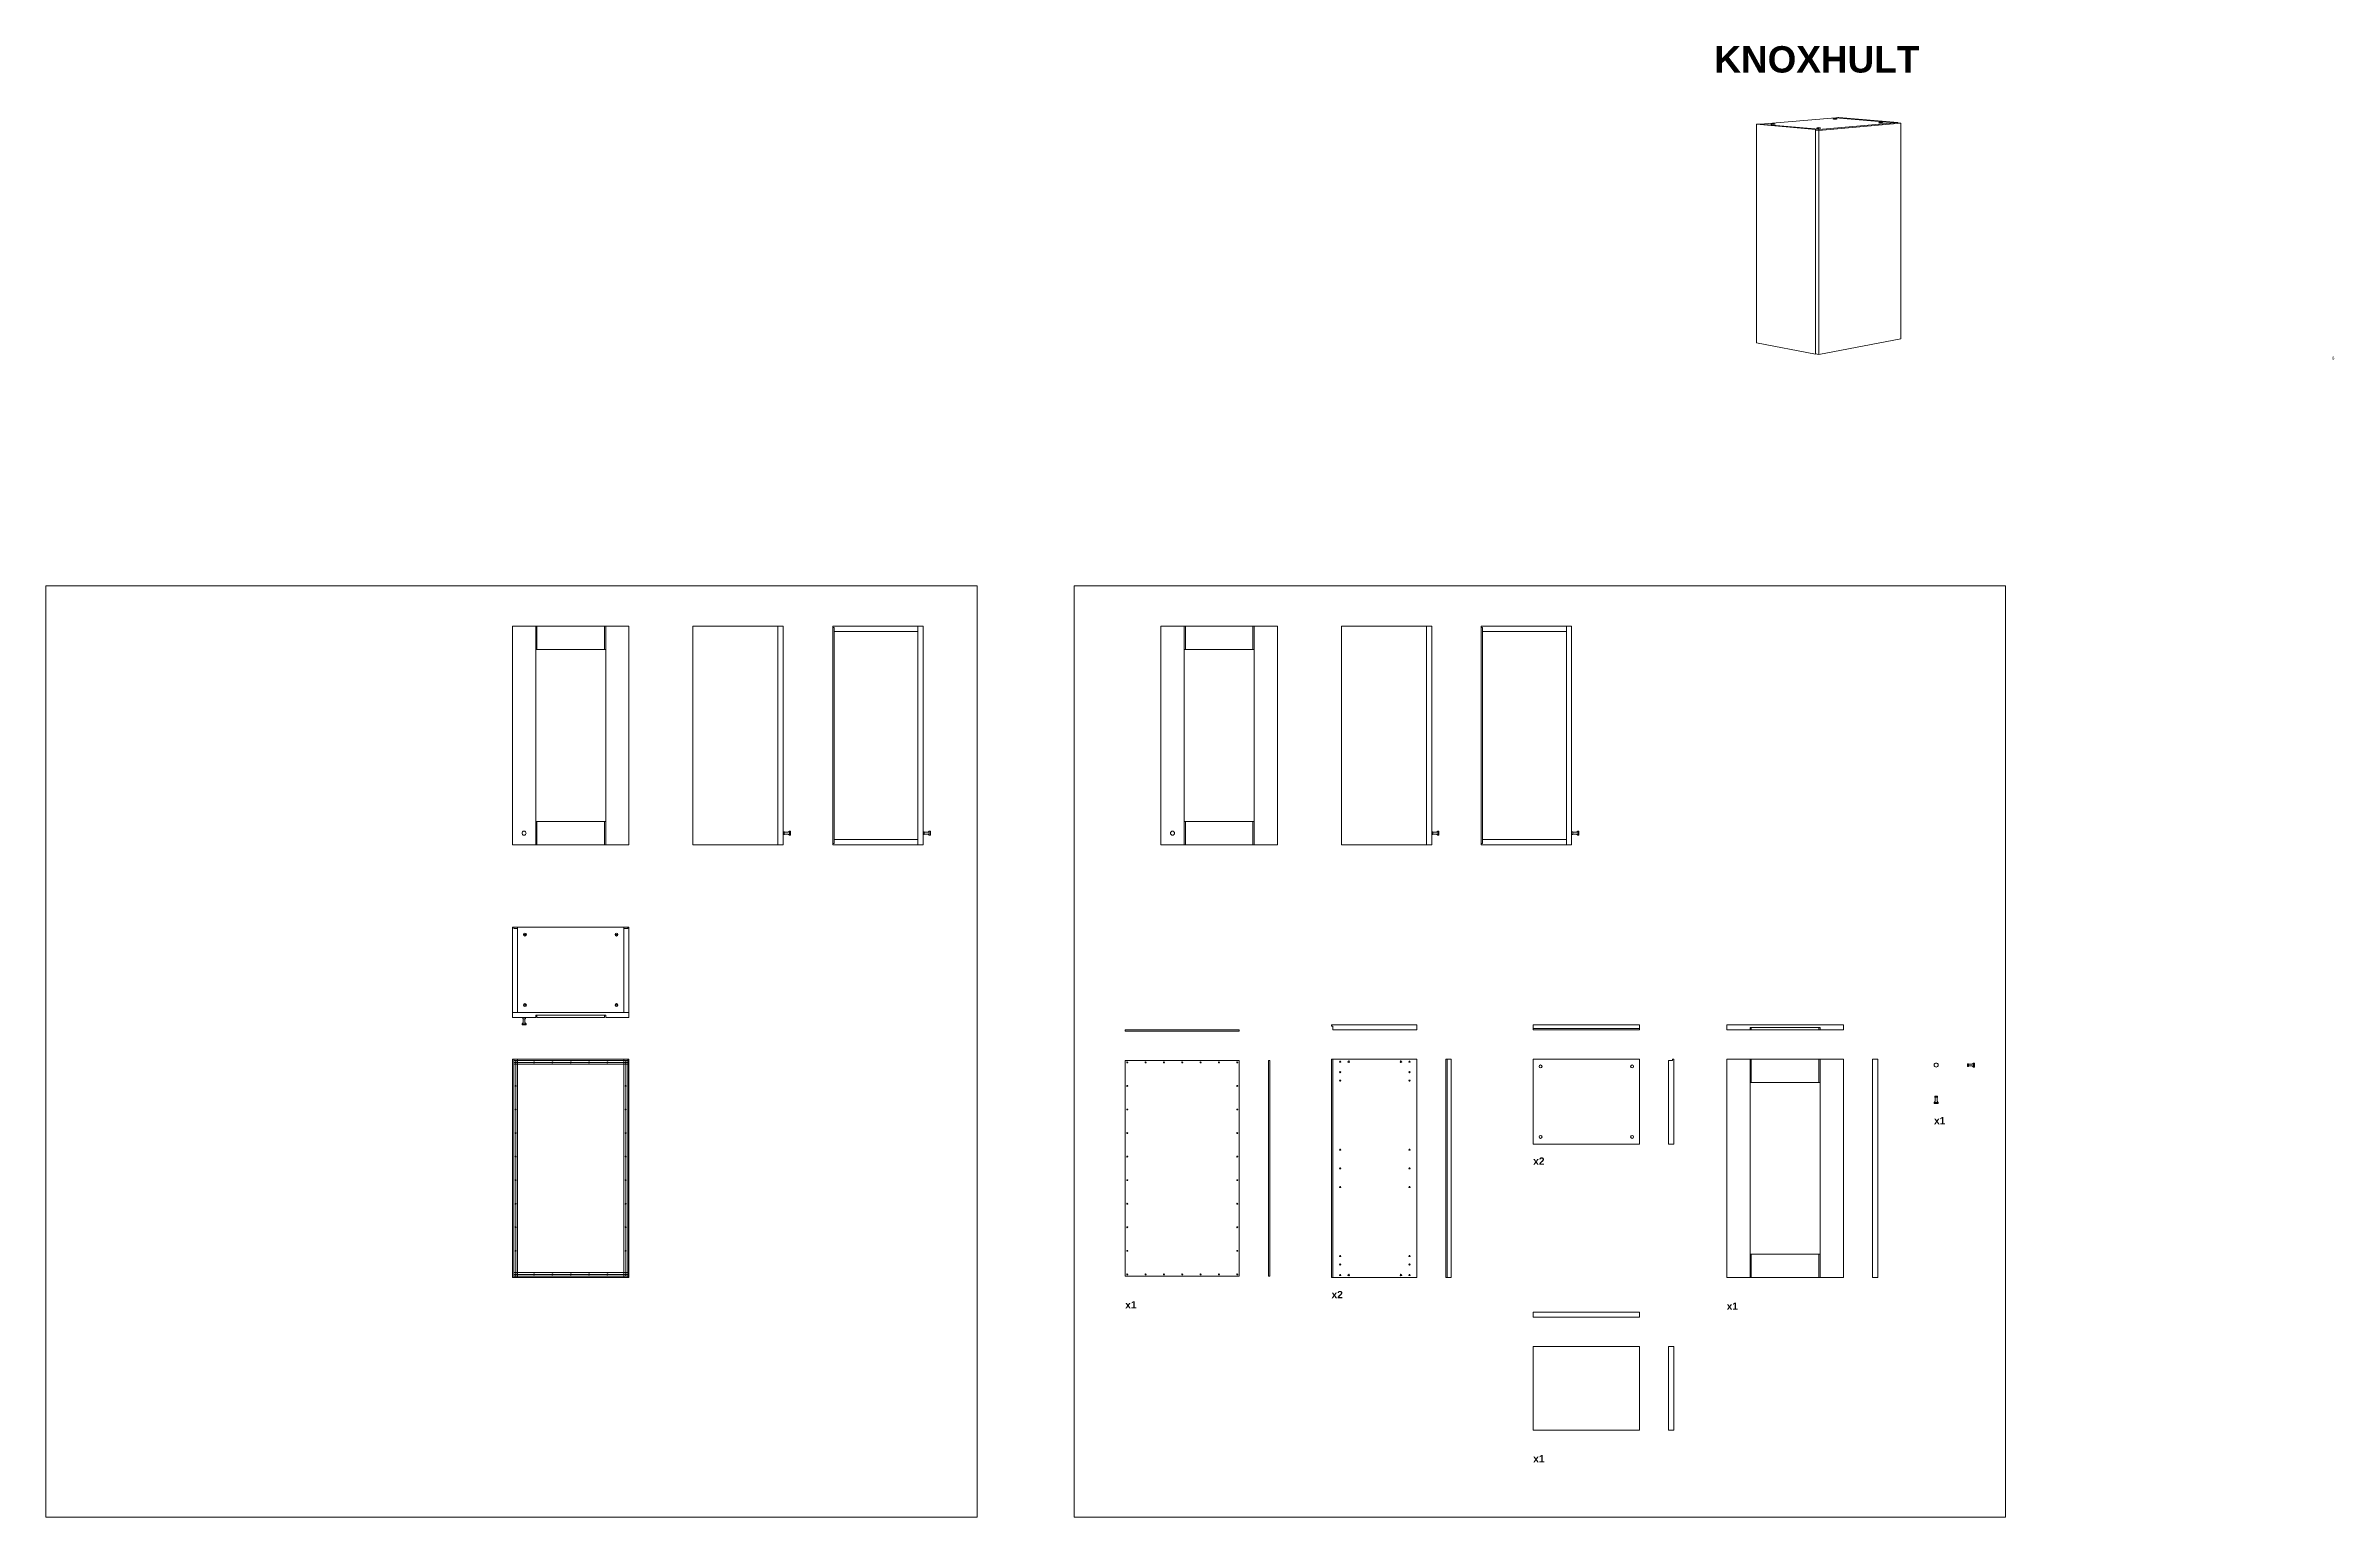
# Model space of a CAD drawing. Header units: centimetres. Extents: x -2268 to 3476, y -1681 to 1470.
# Drawn here: x 2491 to 3276, y -248 to 257 of the extents above; entities that cross this region are included whole.
import ezdxf

# ---------------------------------------------------------------- set-up
doc = ezdxf.new("R2010")
doc.units = ezdxf.units.CM
for name, color, linetype, lineweight in [('A-FURN_Num_Penna__252_Num_Penna__252_Num_Penna__3_Num_Penna__252_Num_Penna__252_Num_Penna__252_Num_Penna__252_Num_Penna__252_Num_Penna__252_Num_Penna__252_Num_Penna__252_Num_Penna__252_Num_Penna__252_Num_Penna__252_Num_Penna__5', 5, 'Continuous', 18), ('A-SECT-PATT_Num_Penna__6_Num_Penna__6_Num_Penna__6_Num_Penna__6_Num_Penna__6_Num_Penna__6_Num_Penna__6_Num_Penna__6_Num_Penna__3_Num_Penna__3_Num_Penna__3_Num_Penna__3_Num_Penna__3_Num_Penna__3', 3, 'Continuous', 18), ('A-SECT-PATT_Num_Penna__6_Num_Penna__6_Num_Penna__6_Num_Penna__6_Num_Penna__6_Num_Penna__6_Num_Penna__6_Num_Penna__6_Num_Penna__6_Num_Penna__5_Num_Penna__5_Num_Penna__5_Num_Penna__5_Num_Penna__5', 5, 'Continuous', 18), ('A-SECT-PATT_Num_Penna__6_Num_Penna__6_Num_Penna__6_Num_Penna__6_Num_Penna__6_Num_Penna__6_Num_Penna__6_Num_Penna__6_Num_Penna__6_Num_Penna__6_Num_Penna__6_Num_Penna__6_Num_Penna__6_Num_Penna__6', 6, 'Continuous', 18), ('PDF10_Solid Fills_Num_Penna__5_Num_Penna__5_Num_Penna__5_Num_Penna__5_Num_Penna__5_Num_Penna__5_Num_Penna__5_Num_Penna__5', 5, 'Continuous', 18), ('PDF16_Geometry_Num_Penna__5_Num_Penna__5_Num_Penna__5_Num_Penna__5_Num_Penna__5_Num_Penna__5_Num_Penna__5_Num_Penna__5_Num_Penna__5_Num_Penna__5_Num_Penna__5_Num_Penna__5_Num_Penna__5_Num_Penna__5', 5, 'Continuous', 18), ('PDF16_Geometry_Num_Penna__6_Num_Penna__6_Num_Penna__3_Num_Penna__3_Num_Penna__3_Num_Penna__3_Num_Penna__3_Num_Penna__3_Num_Penna__3_Num_Penna__3_Num_Penna__3_Num_Penna__3_Num_Penna__3_Num_Penna__3', 3, 'Continuous', 18), ('PDF16_Geometry_Num_Penna__6_Num_Penna__6_Num_Penna__6_Num_Penna__3_Num_Penna__3_Num_Penna__3_Num_Penna__3_Num_Penna__3_Num_Penna__2_Num_Penna__1_Num_Penna__255_Num_Penna__255_Num_Penna__255_Num_Penna__255', 255, 'Continuous', 18), ('PDF16_Geometry_Num_Penna__6_Num_Penna__6_Num_Penna__6_Num_Penna__3_Num_Penna__3_Num_Penna__3_Num_Penna__3_Num_Penna__3_Num_Penna__3_Num_Penna__3_Num_Penna__3_Num_Penna__3_Num_Penna__3_Num_Penna__3', 3, 'Continuous', 18), ('PDF16_Geometry_Num_Penna__6_Num_Penna__6_Num_Penna__6_Num_Penna__3_Num_Penna__3_Num_Penna__3_Num_Penna__3_Num_Penna__3_Num_Penna__9_Num_Penna__9_Num_Penna__9_Num_Penna__9_Num_Penna__9_Num_Penna__9', 9, 'Continuous', 18), ('PDF16_Geometry_Num_Penna__6_Num_Penna__6_Num_Penna__6_Num_Penna__6_Num_Penna__6_Num_Penna__6_Num_Penna__6_Num_Penna__6_Num_Penna__6_Num_Penna__6_Num_Penna__6_Num_Penna__6_Num_Penna__6_Num_Penna__6', 6, 'Continuous', 18), ('PDF16_Solid Fills_Num_Penna__5_Num_Penna__5_Num_Penna__5_Num_Penna__5_Num_Penna__5', 5, 'Continuous', 18), ('PDF17_Solid Fills_Num_Penna__5_Num_Penna__5_Num_Penna__5_Num_Penna__5_Num_Penna__5_Num_Penna__5', 5, 'Continuous', 18), ('PDF22_Geometry_Num_Penna__1_Num_Penna__255_Num_Penna__3_Num_Penna__3_Num_Penna__3', 3, 'Continuous', 18), ('PDF22_Geometry_Num_Penna__1_Num_Penna__255_Num_Penna__5_Num_Penna__5_Num_Penna__5', 5, 'Continuous', 18), ('PDF22_Geometry_Num_Penna__1_Num_Penna__255_Num_Penna__6_Num_Penna__6_Num_Penna__6', 6, 'Continuous', 18), ('PDF22_Geometry_Num_Penna__7_Num_Penna__7_Num_Penna__6_Num_Penna__6_Num_Penna__6', 6, 'Continuous', 18), ('PDF2_Geometry_Num_Penna__7_Num_Penna__7_Num_Penna__7_Num_Penna__7_Num_Penna__7', 7, 'Continuous', 18), ('PDF2_Text_Num_Penna__7_Num_Penna__7_Num_Penna__7_Num_Penna__7_Num_Penna__7', 7, 'Continuous', 18), ('PDF4_Text_Num_Penna__7_Num_Penna__7_Num_Penna__7_Num_Penna__7_Num_Penna__7', 7, 'Continuous', 18)]:
    doc.layers.add(name, color=color, linetype=linetype, lineweight=lineweight)
doc.styles.add('GENERATED_STYLE_1', font='Arial.ttf')
doc.styles.add('GENERATED_STYLE_2', font='Arial Bold.ttf')

msp = doc.modelspace()

# ---------------------------------------------------------------- linework, layer by layer
at = {"layer": 'A-FURN_Num_Penna__252_Num_Penna__252_Num_Penna__3_Num_Penna__252_Num_Penna__252_Num_Penna__252_Num_Penna__252_Num_Penna__252_Num_Penna__252_Num_Penna__252_Num_Penna__252_Num_Penna__252_Num_Penna__252_Num_Penna__252_Num_Penna__5', "color": 5, "linetype": 'Continuous', "lineweight": 18}
for centre in [(2937.5926, -91.3141), (2955.5426, -91.3141), (2937.5926, -164.5141), (2955.5426, -164.5141)]:
    msp.add_circle(centre, 0.25, dxfattribs=at)
at = {"layer": 'A-SECT-PATT_Num_Penna__6_Num_Penna__6_Num_Penna__6_Num_Penna__6_Num_Penna__6_Num_Penna__6_Num_Penna__6_Num_Penna__6_Num_Penna__3_Num_Penna__3_Num_Penna__3_Num_Penna__3_Num_Penna__3_Num_Penna__3', "color": 3, "linetype": 'Continuous', "lineweight": 18}
for p, q in [((2651.1106, -90.4141), (2652.4606, -90.4141)), ((2688.8606, -90.4141), (2690.2106, -90.4141)), ((2651.1106, -165.4141), (2652.4606, -165.4141)), ((2688.8606, -165.4141), (2690.2106, -165.4141))]:
    msp.add_line(p, q, dxfattribs=at)
at = {"layer": 'A-SECT-PATT_Num_Penna__6_Num_Penna__6_Num_Penna__6_Num_Penna__6_Num_Penna__6_Num_Penna__6_Num_Penna__6_Num_Penna__6_Num_Penna__6_Num_Penna__5_Num_Penna__5_Num_Penna__5_Num_Penna__5_Num_Penna__5', "color": 5, "linetype": 'Continuous', "lineweight": 18}
for centre in [(2654.6606, -12.8778), (2877.1585, -12.8778), (3139.1683, -92.4664)]:
    msp.add_circle(centre, 0.7, dxfattribs=at)
at = {"layer": 'A-SECT-PATT_Num_Penna__6_Num_Penna__6_Num_Penna__6_Num_Penna__6_Num_Penna__6_Num_Penna__6_Num_Penna__6_Num_Penna__6_Num_Penna__6_Num_Penna__6_Num_Penna__6_Num_Penna__6_Num_Penna__6_Num_Penna__6', "color": 6, "linetype": 'Continuous', "lineweight": 18}
for p, q in [((2650.6606, 58.1222), (2690.6606, 58.1222)), ((2650.6606, 58.1222), (2650.6606, -16.8778)), ((2658.6606, 58.1222), (2658.6606, -16.8778)), ((2659.0606, 58.1222), (2659.0606, 50.1222)), ((2682.2606, 58.1222), (2682.2606, 50.1222)), ((2682.6606, 58.1222), (2682.6606, -16.8778)), ((2690.6606, 58.1222), (2690.6606, -16.8778)), ((2873.1585, 58.1222), (2913.1585, 58.1222)), ((2873.1585, 58.1222), (2873.1585, -16.8778)), ((2881.1585, 58.1222), (2881.1585, -16.8778)), ((2881.5585, 58.1222), (2881.5585, 50.1222)), ((2904.7585, 58.1222), (2904.7585, 50.1222)), ((2905.1585, 58.1222), (2905.1585, -16.8778)), ((2913.1585, 58.1222), (2913.1585, -16.8778)), ((2658.6606, 50.1222), (2682.6606, 50.1222)), ((2881.1585, 50.1222), (2905.1585, 50.1222)), ((2658.6606, -8.8778), (2682.6606, -8.8778)), ((2659.0606, -8.8778), (2659.0606, -16.8778)), ((2682.2606, -8.8778), (2682.2606, -16.8778)), ((2881.1585, -8.8778), (2905.1585, -8.8778)), ((2881.5585, -8.8778), (2881.5585, -16.8778)), ((2904.7585, -8.8778), (2904.7585, -16.8778)), ((2650.6606, -16.8778), (2690.6606, -16.8778)), ((2873.1585, -16.8778), (2913.1585, -16.8778)), ((2658.6606, -75.3843), (2658.6606, -76.1843)), ((2659.0606, -75.3843), (2659.0606, -76.1843)), ((2682.2606, -75.3843), (2682.2606, -76.1843)), ((2682.6606, -75.3843), (2682.6606, -76.1843)), ((2860.9482, -80.4141), (2860.9482, -80.8641)), ((2860.9482, -80.4141), (2900.0482, -80.4141)), ((2860.9482, -80.8641), (2900.0482, -80.8641)), ((2900.0482, -80.4141), (2900.0482, -80.8641)), ((3075.3346, -79.6141), (3075.3346, -80.4141)), ((3075.7346, -79.6141), (3075.7346, -80.4141)), ((3098.9346, -79.6141), (3098.9346, -80.4141)), ((3099.3346, -79.6141), (3099.3346, -80.4141)), ((2650.6606, -90.4141), (2651.1106, -90.4141)), ((2650.6606, -90.4141), (2650.6606, -165.4141)), ((2651.1106, -90.4141), (2651.1106, -165.4141)), ((2651.1106, -90.8641), (2652.4606, -90.8641)), ((2652.4606, -90.4141), (2652.4606, -90.8641)), ((2652.4606, -90.4141), (2688.8606, -90.4141)), ((2652.4606, -90.8641), (2690.6606, -90.8641)), ((2688.8606, -90.4141), (2688.8606, -90.8641)), ((2690.2106, -90.4141), (2690.2106, -165.4141)), ((2690.2106, -90.4141), (2690.6606, -90.4141)), ((2690.6606, -90.4141), (2690.6606, -165.4141)), ((2860.9482, -90.8641), (2860.9482, -164.9641)), ((2860.9482, -90.8641), (2900.0482, -90.8641)), ((2900.0482, -90.8641), (2900.0482, -164.9641)), ((2910.0482, -90.8641), (2910.0482, -164.9641)), ((2910.0482, -90.8641), (2910.4982, -90.8641)), ((2910.4982, -90.8641), (2910.4982, -164.9641)), ((2931.7426, -90.4141), (2931.7426, -165.4141)), ((2931.7426, -90.4141), (2960.9426, -90.4141)), ((2932.1926, -90.4141), (2932.1926, -165.4141)), ((2960.9426, -90.4141), (2960.9426, -165.4141)), ((3067.3346, -90.4141), (3107.3346, -90.4141)), ((3067.3346, -90.4141), (3067.3346, -165.4141)), ((3075.3346, -90.4141), (3075.3346, -165.4141)), ((3075.7346, -90.4141), (3075.7346, -98.4141)), ((3098.9346, -90.4141), (3098.9346, -98.4141)), ((3099.3346, -90.4141), (3099.3346, -165.4141)), ((3107.3346, -90.4141), (3107.3346, -165.4141)), ((3075.3346, -98.4141), (3099.3346, -98.4141)), ((3075.3346, -157.4141), (3099.3346, -157.4141)), ((3075.7346, -157.4141), (3075.7346, -165.4141)), ((3098.9346, -157.4141), (3098.9346, -165.4141)), ((2650.6606, -165.4141), (2651.1106, -165.4141)), ((2651.1106, -164.9641), (2652.4606, -164.9641)), ((2652.4606, -165.4141), (2652.4606, -164.9641)), ((2652.4606, -164.9641), (2690.2106, -164.9641)), ((2652.4606, -165.4141), (2688.8606, -165.4141)), ((2688.8606, -165.4141), (2688.8606, -164.9641)), ((2690.2106, -165.4141), (2690.6606, -165.4141)), ((2860.9482, -164.9641), (2862.2982, -164.9641)), ((2862.2982, -164.9641), (2900.0482, -164.9641)), ((2910.0482, -164.9641), (2910.4982, -164.9641)), ((2931.7426, -165.4141), (2960.9426, -165.4141)), ((3067.3346, -165.4141), (3107.3346, -165.4141))]:
    msp.add_line(p, q, dxfattribs=at)
at = {"layer": 'PDF10_Solid Fills_Num_Penna__5_Num_Penna__5_Num_Penna__5_Num_Penna__5_Num_Penna__5_Num_Penna__5_Num_Penna__5_Num_Penna__5', "color": 5, "linetype": 'Continuous', "lineweight": 18}
for p, q in [((2655.2139, -47.6343), (2654.7072, -47.6343)), ((2655.2139, -47.7343), (2654.7072, -47.7343)), ((2686.1072, -47.6343), (2686.6139, -47.6343)), ((2686.1072, -47.7343), (2686.6139, -47.7343)), ((2655.2139, -71.8343), (2654.7072, -71.8343)), ((2655.2139, -71.9343), (2654.7072, -71.9343)), ((2686.1072, -71.8343), (2686.6139, -71.8343)), ((2686.1072, -71.9343), (2686.6139, -71.9343))]:
    msp.add_line(p, q, dxfattribs=at)
for centre in [(2654.9606, -47.6843), (2686.3606, -47.6843), (2654.9606, -71.8843), (2686.3606, -71.8843), (3003.4346, -92.9141), (3034.8346, -92.9141), (3003.4346, -117.1141), (3034.8346, -117.1141)]:
    msp.add_circle(centre, 0.5, dxfattribs=at)
for centre, start, end in [((2654.7072, -47.6843), 90, 270), ((2655.2139, -47.6843), 270, 90), ((2686.1072, -47.6843), 90, 270), ((2686.6139, -47.6843), 270, 90), ((2654.7072, -71.8843), 90, 270), ((2655.2139, -71.8843), 270, 90), ((2686.1072, -71.8843), 90, 270), ((2686.6139, -71.8843), 270, 90)]:
    msp.add_arc(centre, 0.05, start, end, dxfattribs=at)
at = {"layer": 'PDF16_Geometry_Num_Penna__5_Num_Penna__5_Num_Penna__5_Num_Penna__5_Num_Penna__5_Num_Penna__5_Num_Penna__5_Num_Penna__5_Num_Penna__5_Num_Penna__5_Num_Penna__5_Num_Penna__5_Num_Penna__5_Num_Penna__5', "color": 5, "linetype": 'Continuous', "lineweight": 18}
for p, q in [((2743.9395, -12.43), (2743.574, -12.43)), ((2743.574, -12.43), (2743.574, -13.3256)), ((2743.9395, -13.3256), (2743.574, -13.3256)), ((2743.9395, -12.43), (2743.9395, -13.3256)), ((2745.2469, -12.5785), (2744.088, -12.5785)), ((2745.2469, -13.1771), (2744.088, -13.1771)), ((2745.6829, -12.1778), (2745.2469, -12.5785)), ((2745.6829, -13.5778), (2745.2469, -13.1771)), ((2746.074, -12.1778), (2745.6829, -12.1778)), ((2745.6829, -12.1778), (2745.6829, -13.5778)), ((2746.074, -13.5778), (2745.6829, -13.5778)), ((2746.074, -12.1778), (2746.074, -13.5778)), ((2791.949, -12.43), (2791.5836, -12.43)), ((2791.5836, -12.43), (2791.5836, -13.3256)), ((2791.949, -13.3256), (2791.5836, -13.3256)), ((2791.949, -12.43), (2791.949, -13.3256)), ((2793.2564, -12.5785), (2792.0975, -12.5785)), ((2793.2564, -13.1771), (2792.0975, -13.1771)), ((2793.6924, -12.1778), (2793.2564, -12.5785)), ((2793.6924, -13.5778), (2793.2564, -13.1771)), ((2794.0836, -12.1778), (2793.6924, -12.1778)), ((2793.6924, -12.1778), (2793.6924, -13.5778)), ((2794.0836, -13.5778), (2793.6924, -13.5778)), ((2794.0836, -12.1778), (2794.0836, -13.5778)), ((2966.4374, -12.43), (2966.0719, -12.43)), ((2966.0719, -12.43), (2966.0719, -13.3256)), ((2966.4374, -13.3256), (2966.0719, -13.3256)), ((2966.4374, -12.43), (2966.4374, -13.3256)), ((2967.7448, -12.5785), (2966.5858, -12.5785)), ((2967.7448, -13.1771), (2966.5858, -13.1771)), ((2968.1808, -12.1778), (2967.7448, -12.5785)), ((2968.1808, -13.5778), (2967.7448, -13.1771)), ((2968.5719, -12.1778), (2968.1808, -12.1778)), ((2968.1808, -12.1778), (2968.1808, -13.5778)), ((2968.5719, -13.5778), (2968.1808, -13.5778)), ((2968.5719, -12.1778), (2968.5719, -13.5778)), ((3014.4469, -12.43), (3014.0815, -12.43)), ((3014.0815, -12.43), (3014.0815, -13.3256)), ((3014.4469, -13.3256), (3014.0815, -13.3256)), ((3014.4469, -12.43), (3014.4469, -13.3256)), ((3015.7543, -12.5785), (3014.5954, -12.5785)), ((3015.7543, -13.1771), (3014.5954, -13.1771)), ((3016.1903, -12.1778), (3015.7543, -12.5785)), ((3016.1903, -13.5778), (3015.7543, -13.1771)), ((3016.5815, -12.1778), (3016.1903, -12.1778)), ((3016.1903, -12.1778), (3016.1903, -13.5778)), ((3016.5815, -13.5778), (3016.1903, -13.5778)), ((3016.5815, -12.1778), (3016.5815, -13.5778)), ((2653.9606, -78.2932), (2654.3612, -77.8571)), ((2655.3606, -78.2932), (2653.9606, -78.2932)), ((2653.9606, -78.6843), (2653.9606, -78.2932)), ((2655.1084, -76.1843), (2654.2128, -76.1843)), ((2654.2128, -76.5498), (2654.2128, -76.1843)), ((2655.1084, -76.5498), (2654.2128, -76.5498)), ((2654.3612, -77.8571), (2654.3612, -76.6982)), ((2654.9599, -77.8571), (2654.9599, -76.6982)), ((2655.3606, -78.2932), (2654.9599, -77.8571)), ((2655.1084, -76.5498), (2655.1084, -76.1843)), ((2655.3606, -78.6843), (2655.3606, -78.2932)), ((2655.3606, -78.6843), (2653.9606, -78.6843)), ((3150.2338, -92.0186), (3149.8683, -92.0186)), ((3149.8683, -92.0186), (3149.8683, -92.9142)), ((3150.2338, -92.9142), (3149.8683, -92.9142)), ((3150.2338, -92.0186), (3150.2338, -92.9142)), ((3151.5412, -92.1671), (3150.3822, -92.1671)), ((3151.5412, -92.7658), (3150.3822, -92.7658)), ((3151.9772, -91.7664), (3151.5412, -92.1671)), ((3151.9772, -93.1664), (3151.5412, -92.7658)), ((3152.3683, -91.7664), (3151.9772, -91.7664)), ((3151.9772, -91.7664), (3151.9772, -93.1664)), ((3152.3683, -93.1664), (3151.9772, -93.1664)), ((3152.3683, -91.7664), (3152.3683, -93.1664)), ((3138.4683, -105.2753), (3138.869, -104.8393)), ((3139.8683, -105.2753), (3138.4683, -105.2753)), ((3138.4683, -105.6664), (3138.4683, -105.2753)), ((3139.8683, -105.6664), (3138.4683, -105.6664)), ((3139.6161, -103.1664), (3138.7205, -103.1664)), ((3138.7205, -103.5319), (3138.7205, -103.1664)), ((3139.6161, -103.5319), (3138.7205, -103.5319)), ((3138.869, -104.8393), (3138.869, -103.6804)), ((3139.4677, -104.8393), (3139.4677, -103.6804)), ((3139.8683, -105.2753), (3139.4677, -104.8393)), ((3139.6161, -103.5319), (3139.6161, -103.1664)), ((3139.8683, -105.6664), (3139.8683, -105.2753))]:
    msp.add_line(p, q, dxfattribs=at)
for centre, start, end in [((2744.088, -12.43), 180, 270), ((2744.088, -13.3256), 90, 180), ((2792.0975, -12.43), 180, 270), ((2792.0975, -13.3256), 90, 180), ((2966.5858, -12.43), 180, 270), ((2966.5858, -13.3256), 90, 180), ((3014.5954, -12.43), 180, 270), ((3014.5954, -13.3256), 90, 180), ((2654.2128, -76.6982), 0, 90), ((2655.1084, -76.6982), 90, 180), ((3150.3822, -92.0186), 180, 270), ((3150.3822, -92.9142), 90, 180), ((3138.7205, -103.6804), 0, 90), ((3139.6161, -103.6804), 90, 180)]:
    msp.add_arc(centre, 0.1485, start, end, dxfattribs=at)
at = {"layer": 'PDF16_Geometry_Num_Penna__6_Num_Penna__6_Num_Penna__3_Num_Penna__3_Num_Penna__3_Num_Penna__3_Num_Penna__3_Num_Penna__3_Num_Penna__3_Num_Penna__3_Num_Penna__3_Num_Penna__3_Num_Penna__3_Num_Penna__3', "color": 3, "linetype": 'Continuous', "lineweight": 18}
for p, q in [((2651.1106, -45.1843), (2652.4606, -45.1843)), ((2688.8606, -45.1843), (2690.2106, -45.1843))]:
    msp.add_line(p, q, dxfattribs=at)
at = {"layer": 'PDF16_Geometry_Num_Penna__6_Num_Penna__6_Num_Penna__6_Num_Penna__3_Num_Penna__3_Num_Penna__3_Num_Penna__3_Num_Penna__3_Num_Penna__2_Num_Penna__1_Num_Penna__255_Num_Penna__255_Num_Penna__255_Num_Penna__255', "color": 255, "linetype": 'Continuous', "lineweight": 18}
msp.add_line((2651.7856, -90.8641), (2651.7856, -165.4141), dxfattribs=at)
at = {"layer": 'PDF16_Geometry_Num_Penna__6_Num_Penna__6_Num_Penna__6_Num_Penna__3_Num_Penna__3_Num_Penna__3_Num_Penna__3_Num_Penna__3_Num_Penna__3_Num_Penna__3_Num_Penna__3_Num_Penna__3_Num_Penna__3_Num_Penna__3', "color": 3, "linetype": 'Continuous', "lineweight": 18}
for p, q in [((2651.1106, -92.2141), (2690.2106, -92.2141)), ((2652.4606, -90.8641), (2652.4606, -164.9641)), ((2688.8606, -90.8641), (2688.8606, -164.9641)), ((2651.1106, -163.6141), (2690.2106, -163.6141))]:
    msp.add_line(p, q, dxfattribs=at)
at = {"layer": 'PDF16_Geometry_Num_Penna__6_Num_Penna__6_Num_Penna__6_Num_Penna__3_Num_Penna__3_Num_Penna__3_Num_Penna__3_Num_Penna__3_Num_Penna__9_Num_Penna__9_Num_Penna__9_Num_Penna__9_Num_Penna__9_Num_Penna__9', "color": 9, "linetype": 'Continuous', "lineweight": 18}
for p, q in [((2651.1106, -91.5391), (2690.2106, -91.5391)), ((2689.5356, -90.8641), (2689.5356, -164.9641)), ((2651.1106, -164.2891), (2690.2106, -164.2891))]:
    msp.add_line(p, q, dxfattribs=at)
at = {"layer": 'PDF16_Geometry_Num_Penna__6_Num_Penna__6_Num_Penna__6_Num_Penna__6_Num_Penna__6_Num_Penna__6_Num_Penna__6_Num_Penna__6_Num_Penna__6_Num_Penna__6_Num_Penna__6_Num_Penna__6_Num_Penna__6_Num_Penna__6', "color": 6, "linetype": 'Continuous', "lineweight": 18}
for p, q in [((2712.574, -16.8778), (2712.574, 58.1222)), ((2712.574, 58.1222), (2743.574, 58.1222)), ((2741.774, 58.1222), (2741.774, -16.8778)), ((2743.574, 58.1222), (2743.574, -16.8778)), ((2760.5836, -16.8778), (2760.5836, 58.1222)), ((2760.5836, 58.1222), (2791.5836, 58.1222)), ((2760.5836, 57.6722), (2761.0336, 57.6722)), ((2761.0336, -16.4278), (2761.0336, 57.6722)), ((2761.0336, 56.3222), (2789.7836, 56.3222)), ((2789.7836, 58.1222), (2789.7836, -16.8778)), ((2791.5836, 58.1222), (2791.5836, -16.8778)), ((2935.0719, -16.8778), (2935.0719, 58.1222)), ((2935.0719, 58.1222), (2966.0719, 58.1222)), ((2964.2719, 58.1222), (2964.2719, -16.8778)), ((2966.0719, 58.1222), (2966.0719, -16.8778)), ((2983.0815, -16.8778), (2983.0815, 58.1222)), ((2983.0815, 58.1222), (3014.0815, 58.1222)), ((2983.0815, 57.6722), (2983.5315, 57.6722)), ((2983.5315, -16.4278), (2983.5315, 57.6722)), ((2983.5315, 56.3222), (3012.2815, 56.3222)), ((3012.2815, 58.1222), (3012.2815, -16.8778)), ((3014.0815, 58.1222), (3014.0815, -16.8778)), ((2761.0336, -15.0778), (2789.7836, -15.0778)), ((2983.5315, -15.0778), (3012.2815, -15.0778)), ((2712.574, -16.8778), (2743.574, -16.8778)), ((2760.5836, -16.4278), (2761.0336, -16.4278)), ((2760.5836, -16.8778), (2791.5836, -16.8778)), ((2935.0719, -16.8778), (2966.0719, -16.8778)), ((2983.0815, -16.4278), (2983.5315, -16.4278)), ((2983.0815, -16.8778), (3014.0815, -16.8778)), ((2650.6606, -45.1843), (2651.1106, -45.1843)), ((2650.6606, -45.1843), (2650.6606, -76.1843)), ((2651.1106, -45.1843), (2651.1106, -45.6343)), ((2651.1106, -45.6343), (2652.4606, -45.6343)), ((2652.4606, -45.1843), (2652.4606, -74.3843)), ((2652.4606, -45.1843), (2690.6606, -45.1843)), ((2688.8606, -45.1843), (2688.8606, -74.3843)), ((2690.2106, -45.6343), (2688.8606, -45.6343)), ((2690.2106, -45.1843), (2690.2106, -45.6343)), ((2690.2106, -45.1843), (2690.6606, -45.1843)), ((2690.6606, -45.1843), (2690.6606, -76.1843)), ((2650.6606, -74.3843), (2690.6606, -74.3843)), ((2650.6606, -76.1843), (2658.6606, -76.1843)), ((2658.6606, -75.3843), (2682.6606, -75.3843)), ((2659.0606, -76.1843), (2682.2606, -76.1843)), ((2682.6606, -76.1843), (2690.6606, -76.1843)), ((2931.7426, -78.6141), (2960.9426, -78.6141)), ((2931.7426, -79.0641), (2931.7426, -78.6141)), ((2931.7426, -79.0641), (2932.1926, -79.0641)), ((2932.1926, -79.0641), (2932.1926, -80.4141)), ((2932.1926, -80.4141), (2960.9426, -80.4141)), ((2960.9426, -80.4141), (2960.9426, -78.6141)), ((3000.9346, -79.9641), (3037.3346, -79.9641)), ((3067.3346, -78.6141), (3067.3346, -80.4141)), ((3067.3346, -78.6141), (3107.3346, -78.6141)), ((3067.3346, -80.4141), (3075.3346, -80.4141)), ((3075.3346, -79.6141), (3099.3346, -79.6141)), ((3075.7346, -80.4141), (3098.9346, -80.4141)), ((3099.3346, -80.4141), (3107.3346, -80.4141)), ((3107.3346, -78.6141), (3107.3346, -80.4141)), ((2972.7426, -90.4141), (2970.9426, -90.4141)), ((2970.9426, -165.4141), (2970.9426, -90.4141)), ((2971.3926, -165.4141), (2971.3926, -90.4141)), ((2972.7426, -165.4141), (2972.7426, -90.4141)), ((3000.9346, -90.4141), (3000.9346, -119.6141)), ((3000.9346, -90.4141), (3037.3346, -90.4141)), ((3037.3346, -90.4141), (3037.3346, -119.6141)), ((3048.6846, -90.4141), (3048.6846, -90.8641)), ((3117.3346, -90.4141), (3119.1346, -90.4141)), ((3117.3346, -90.4141), (3117.3346, -165.4141)), ((3119.1346, -90.4141), (3119.1346, -165.4141)), ((3000.9346, -119.6141), (3037.3346, -119.6141)), ((2970.9426, -165.4141), (2972.7426, -165.4141)), ((3117.3346, -165.4141), (3119.1346, -165.4141)), ((3037.3346, -189.0141), (3000.9346, -189.0141)), ((3000.9346, -217.7641), (3000.9346, -189.0141)), ((3037.3346, -217.7641), (3037.3346, -189.0141)), ((3037.3346, -217.7641), (3000.9346, -217.7641))]:
    msp.add_line(p, q, dxfattribs=at)
at = {"layer": 'PDF16_Solid Fills_Num_Penna__5_Num_Penna__5_Num_Penna__5_Num_Penna__5_Num_Penna__5', "color": 5, "linetype": 'Continuous', "lineweight": 18}
for p, q in [((2490.5489, 71.9345), (2810.1183, 71.9345)), ((2490.5489, -247.6349), (2490.5489, 71.9345)), ((2810.1183, 71.9345), (2810.1183, -247.6349)), ((2843.4315, 71.9345), (3163.0009, 71.9345)), ((2843.4315, -247.6349), (2843.4315, 71.9345)), ((3163.0009, 71.9345), (3163.0009, -247.6349)), ((2810.1183, -247.6349), (2490.5489, -247.6349)), ((3163.0009, -247.6349), (2843.4315, -247.6349))]:
    msp.add_line(p, q, dxfattribs=at)
at = {"layer": 'PDF17_Solid Fills_Num_Penna__5_Num_Penna__5_Num_Penna__5_Num_Penna__5_Num_Penna__5_Num_Penna__5', "color": 5, "linetype": 'Continuous', "lineweight": 18}
for centre in [(2651.7856, -91.5391), (2658.0772, -91.5391), (2664.3689, -91.5391), (2670.6606, -91.5391), (2676.9522, -91.5391), (2683.2439, -91.5391), (2689.5356, -91.5391), (2861.6232, -91.5391), (2867.9148, -91.5391), (2874.2065, -91.5391), (2880.4982, -91.5391), (2886.7898, -91.5391), (2893.0815, -91.5391), (2899.3732, -91.5391), (2651.7856, -99.6225), (2689.5356, -99.6225), (2861.6232, -99.6225), (2899.3732, -99.6225), (2651.7856, -107.7058), (2689.5356, -107.7058), (2861.6232, -107.7058), (2899.3732, -107.7058), (2651.7856, -115.7891), (2689.5356, -115.7891), (2861.6232, -115.7891), (2899.3732, -115.7891), (2651.7856, -123.8725), (2689.5356, -123.8725), (2861.6232, -123.8725), (2899.3732, -123.8725), (2651.7856, -131.9558), (2689.5356, -131.9558), (2861.6232, -131.9558), (2899.3732, -131.9558), (2651.7856, -140.0391), (2689.5356, -140.0391), (2861.6232, -140.0391), (2899.3732, -140.0391), (2651.7856, -148.1225), (2689.5356, -148.1225), (2861.6232, -148.1225), (2899.3732, -148.1225), (2651.7856, -156.2058), (2689.5356, -156.2058), (2861.6232, -156.2058), (2899.3732, -156.2058), (2651.7856, -164.2891), (2658.0772, -164.2891), (2664.3689, -164.2891), (2670.6606, -164.2891), (2676.9522, -164.2891), (2683.2439, -164.2891), (2689.5356, -164.2891), (2861.6232, -164.2891), (2867.9148, -164.2891), (2874.2065, -164.2891), (2880.4982, -164.2891), (2886.7898, -164.2891), (2893.0815, -164.2891), (2899.3732, -164.2891)]:
    msp.add_circle(centre, 0.15, dxfattribs=at)
at = {"layer": 'PDF22_Geometry_Num_Penna__1_Num_Penna__255_Num_Penna__3_Num_Penna__3_Num_Penna__3', "color": 5, "linetype": 'Continuous', "lineweight": 18}
for p, q in [((3075.3346, -80.4141), (3075.7346, -80.4141)), ((3098.9346, -80.4141), (3099.3346, -80.4141))]:
    msp.add_line(p, q, dxfattribs=at)
at = {"layer": 'PDF22_Geometry_Num_Penna__1_Num_Penna__255_Num_Penna__5_Num_Penna__5_Num_Penna__5', "color": 5, "linetype": 'Continuous', "lineweight": 18}
for centre in [(2934.6926, -91.3141), (2958.4426, -91.3141), (2934.6926, -94.9141), (2934.6926, -97.8141), (2958.4426, -94.9141), (2958.4426, -97.8141), (2934.6926, -121.5141), (2958.4426, -121.5141), (2934.6926, -127.9141), (2958.4426, -127.9141), (2934.6926, -134.3141), (2958.4426, -134.3141), (2934.6926, -158.0141), (2934.6926, -160.9141), (2934.6926, -164.5141), (2958.4426, -158.0141), (2958.4426, -160.9141), (2958.4426, -164.5141)]:
    msp.add_circle(centre, 0.2, dxfattribs=at)
at = {"layer": 'PDF22_Geometry_Num_Penna__1_Num_Penna__255_Num_Penna__6_Num_Penna__6_Num_Penna__6', "color": 6, "linetype": 'Continuous', "lineweight": 18}
for p, q in [((3000.9346, -78.6141), (3000.9346, -80.4141)), ((3037.3346, -78.6141), (3000.9346, -78.6141)), ((3000.9346, -80.4141), (3037.3346, -80.4141)), ((3037.3346, -80.4141), (3037.3346, -78.6141)), ((3048.6846, -90.8641), (3047.3346, -90.8641)), ((3047.3346, -90.8641), (3047.3346, -119.6141)), ((3049.1346, -90.4141), (3048.6846, -90.4141)), ((3049.1346, -119.6141), (3049.1346, -90.4141)), ((3047.3346, -119.6141), (3049.1346, -119.6141)), ((3000.9346, -177.2141), (3000.9346, -179.0141)), ((3037.3346, -177.2141), (3000.9346, -177.2141)), ((3000.9346, -179.0141), (3037.3346, -179.0141)), ((3037.3346, -179.0141), (3037.3346, -177.2141)), ((3049.1346, -189.0141), (3047.3346, -189.0141)), ((3047.3346, -189.0141), (3047.3346, -217.7641)), ((3049.1346, -217.7641), (3049.1346, -189.0141)), ((3047.3346, -217.7641), (3049.1346, -217.7641))]:
    msp.add_line(p, q, dxfattribs=at)
at = {"layer": 'PDF2_Geometry_Num_Penna__7_Num_Penna__7_Num_Penna__7_Num_Penna__7_Num_Penna__7', "color": 7, "linetype": 'Continuous', "lineweight": 18, "flags": 128}
for points in [[(3077.9674, 230.3681), (3077.763, 230.3866), (3077.4695, 230.3622)], [(3077.4695, 230.3622), (3097.7226, 228.5473)], [(3097.7226, 151.4532), (3077.4695, 155.3622), (3077.4695, 230.3622)], [(3078.8463, 230.4415), (3077.9673, 230.3681)], [(3078.8463, 230.4415), (3098.8963, 228.6504)], [(3104.6617, 232.5746), (3078.9311, 230.4339)], [(3098.8963, 228.4963), (3098.8963, 228.6503), (3097.7226, 228.5473)], [(3097.7226, 228.5473), (3097.7226, 151.4532)], [(3098.9478, 151.3992), (3098.9478, 228.2963), (3097.7962, 228.3997)], [(3098.8963, 228.6054), (3124.8874, 230.8872)], [(3127.0302, 230.7731), (3098.9478, 228.2963)], [(3124.8874, 230.8872), (3104.6617, 232.5746)], [(3104.8661, 232.606), (3105.6851, 232.6738)], [(3104.8661, 232.5574), (3104.8661, 232.606)], [(3105.6851, 232.6737), (3105.4808, 232.6908), (3105.7538, 232.7136)], [(3126.0149, 231.0292), (3105.7539, 232.7137)], [(3124.8874, 230.8872), (3124.8874, 230.7819)], [(3124.9234, 230.9338), (3126.015, 231.0292)], [(3127.0302, 230.7731), (3125.8785, 230.8687)], [(3126.0149, 230.8575), (3126.0149, 231.0292)], [(3127.0302, 156.7156), (3127.0302, 230.773)], [(3098.1993, 151.5435), (3097.7226, 151.4532)], [(3127.0302, 156.7156), (3098.9478, 151.3991), (3097.7962, 151.6213)]]:
    msp.add_lwpolyline(points, dxfattribs=at)
at = {"layer": 'PDF2_Geometry_Num_Penna__7_Num_Penna__7_Num_Penna__7_Num_Penna__7_Num_Penna__7', "color": 7, "linetype": 'Continuous', "lineweight": 18}
for points in [[(3082.475, 230.4445), (3082.475, 230.4956), (3082.8043, 230.5371), (3083.2107, 230.5371)], [(3083.2107, 230.352), (3082.8043, 230.352), (3082.475, 230.3934), (3082.475, 230.4445)], [(3083.2107, 230.5371), (3083.617, 230.5371), (3083.9463, 230.4956), (3083.9463, 230.4445)], [(3083.9463, 230.4445), (3083.9463, 230.3934), (3083.617, 230.352), (3083.2107, 230.352)], [(3098.1105, 229.096), (3098.1105, 229.1623), (3098.45, 229.2159), (3098.8687, 229.2159)], [(3098.8687, 228.976), (3098.45, 228.976), (3098.1105, 229.0297), (3098.1105, 229.096)], [(3098.8687, 229.2159), (3099.2874, 229.2159), (3099.6268, 229.1623), (3099.6268, 229.096)], [(3099.6268, 229.096), (3099.6268, 229.0297), (3099.2874, 228.976), (3098.8687, 228.976)], [(3103.696, 232.2178), (3103.696, 232.2628), (3104.0203, 232.2993), (3104.4205, 232.2993)], [(3104.4205, 232.1362), (3104.0203, 232.1362), (3103.696, 232.1729), (3103.696, 232.2178)], [(3104.4205, 232.2993), (3104.8206, 232.2993), (3105.145, 232.2628), (3105.145, 232.2178)], [(3105.145, 232.2178), (3105.145, 232.1729), (3104.8206, 232.1362), (3104.4205, 232.1362)], [(3119.3668, 230.916), (3119.3668, 230.9624), (3119.6938, 230.9997), (3120.0973, 230.9997)], [(3120.0973, 230.8323), (3119.6938, 230.8323), (3119.3668, 230.8697), (3119.3668, 230.916)], [(3120.0973, 230.9997), (3120.5009, 230.9997), (3120.8279, 230.9624), (3120.8279, 230.916)], [(3120.8279, 230.916), (3120.8279, 230.8697), (3120.5009, 230.8323), (3120.0973, 230.8323)]]:
    msp.add_open_spline(points, degree=3, dxfattribs=at)

# ---------------------------------------------------------------- texts
at = {"layer": 'PDF22_Geometry_Num_Penna__7_Num_Penna__7_Num_Penna__6_Num_Penna__6_Num_Penna__6', "color": 6, "linetype": 'Continuous', "lineweight": 18, "char_height": 2.5, "attachment_point": 2, "style": 'GENERATED_STYLE_1'}
for s, insert in [('\\A1;{\\fArial|b1|i0|c0|p34;x1}', (3140.3751, -110.2779)), ('\\A1;{\\fArial|b1|i0|c0|p34;x2}', (3002.8414, -124.1744)), ('\\A1;{\\fArial|b1|i0|c0|p34;x2}', (2933.6494, -169.9744)), ('\\A1;{\\fArial|b1|i0|c0|p34;x1}', (2862.855, -173.5041)), ('\\A1;{\\fArial|b1|i0|c0|p34;x1}', (3069.2414, -173.9541)), ('\\A1;{\\fArial|b1|i0|c0|p34;x1}', (3002.8414, -226.3041))]:
    msp.add_mtext(s, dxfattribs=dict(at, insert=insert))
at = {"layer": 'PDF2_Text_Num_Penna__7_Num_Penna__7_Num_Penna__7_Num_Penna__7_Num_Penna__7', "color": 7, "linetype": 'Continuous', "lineweight": 18, "insert": (3063.0614, 247.9937), "char_height": 9.061322, "attachment_point": 7, "style": 'GENERATED_STYLE_1'}
msp.add_mtext('\\A1;{\\fArial|b1|i0|c0|p34;KNOXHULT}', dxfattribs=at)
at = {"layer": 'PDF4_Text_Num_Penna__7_Num_Penna__7_Num_Penna__7_Num_Penna__7_Num_Penna__7', "color": 7, "linetype": 'Continuous', "lineweight": 18, "insert": (3274.9831, 149.5653), "char_height": 1.066038, "attachment_point": 7, "style": 'GENERATED_STYLE_2'}
msp.add_mtext('\\A1;{\\fArial|b0|i0|c0|p34;6}', dxfattribs=at)

doc.saveas('drawing.dxf')
